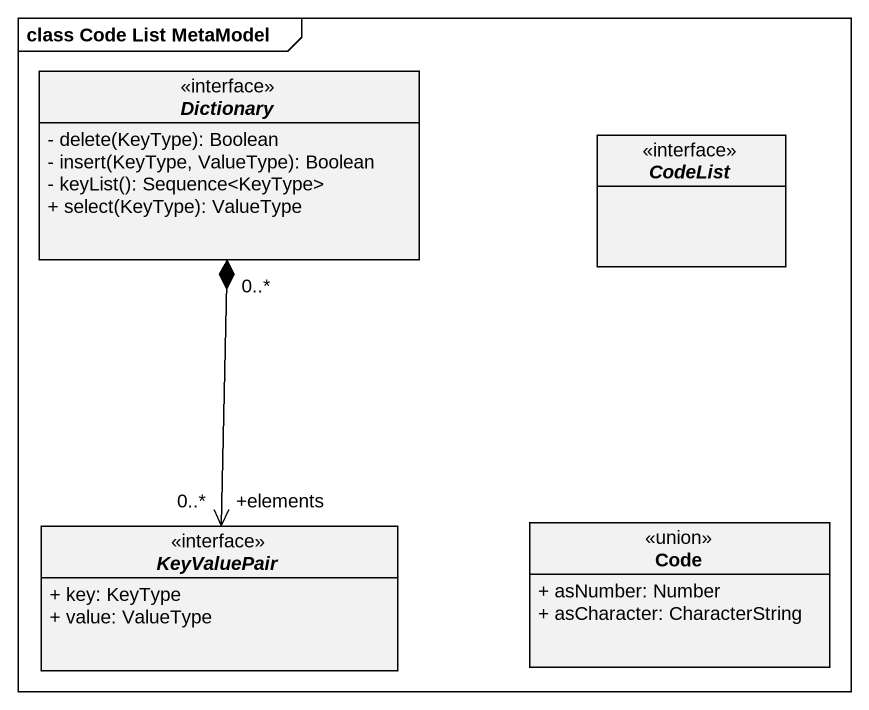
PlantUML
@startuml
mainframe class Code List MetaModel
hide circle
hide empty members
skinparam classAttributeIconSize 0
interface Dictionary {
  - delete(KeyType): Boolean
  - insert(KeyType, ValueType): Boolean
  - keyList(): Sequence<KeyType>
  + select(KeyType): ValueType
}
interface CodeList
interface KeyValuePair {
  + key: KeyType
  + value: ValueType
}
class Code <<union>> {
  + asNumber: Number
  + asCharacter: CharacterString
}
KeyValuePair "+elements\n0..*" <-up-* "0..*" Dictionary
@enduml
